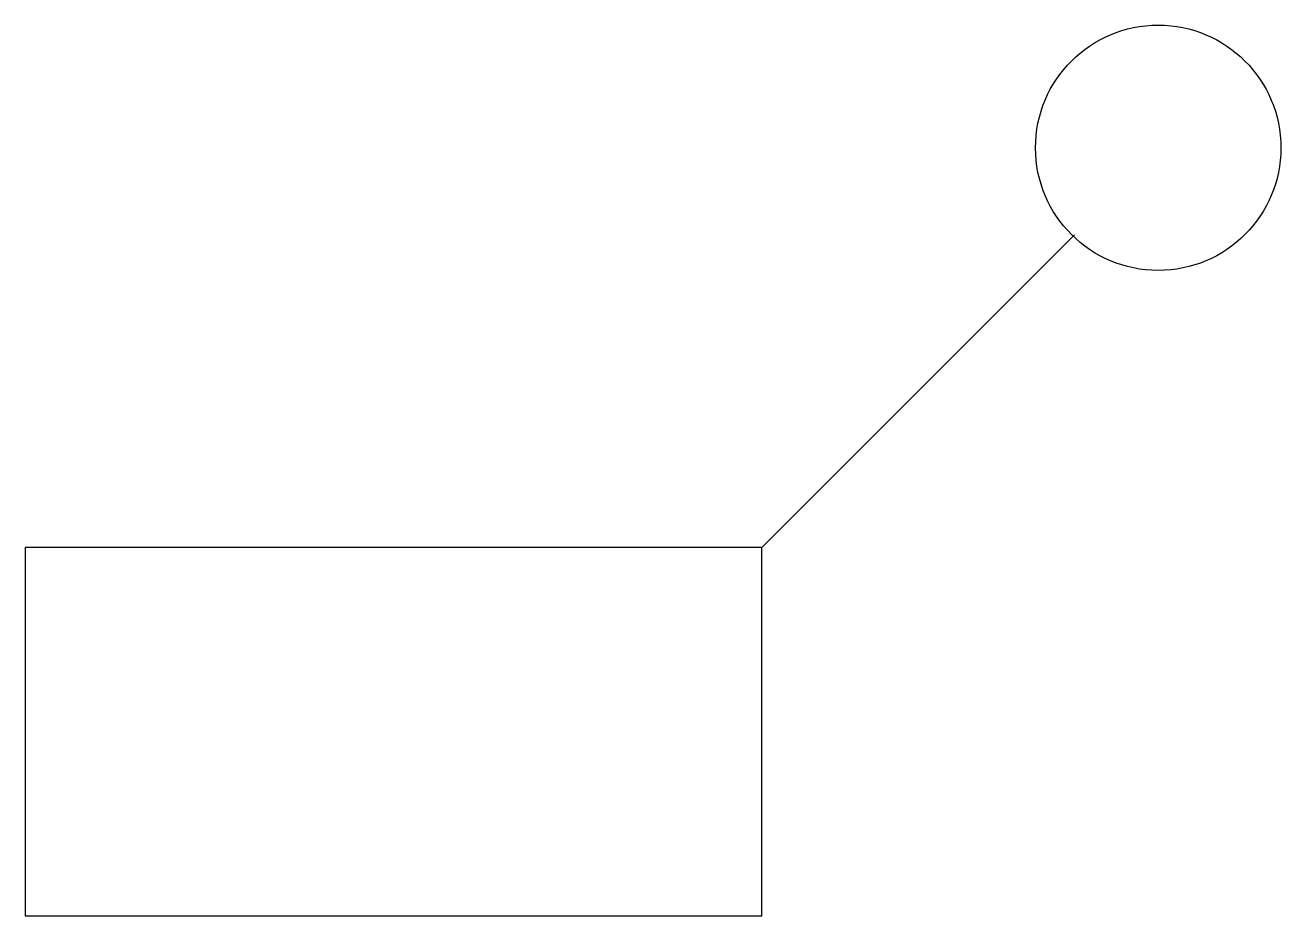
# Model space of a CAD drawing. Extents: x 978 to 1911, y -296 to 620.
# Drawn here: x 1903.05 to 1911.23, y 613.77 to 619.58 of the extents above.
import ezdxf

# ---------------------------------------------------------------- set-up
doc = ezdxf.new("R2010")
doc.units = 0
doc.header["$LTSCALE"] = 5
doc.header["$MEASUREMENT"] = 0
doc.layers.add('11', color=1, linetype='CONTINUOUS')

msp = doc.modelspace()

# ---------------------------------------------------------------- linework, layer by layer
at = {"layer": '11', "color": 0}
for p, q in [((1907.8495, 616.1733), (1909.886, 618.2098)), ((1903.0495, 616.1733), (1903.0495, 613.7733)), ((1907.8495, 616.1733), (1903.0495, 616.1733)), ((1907.8495, 613.7733), (1907.8495, 616.1733)), ((1903.0495, 613.7733), (1907.8495, 613.7733))]:
    msp.add_line(p, q, dxfattribs=at)
msp.add_circle((1910.4305, 618.777), 0.7992, dxfattribs=at)

doc.saveas('drawing.dxf')
